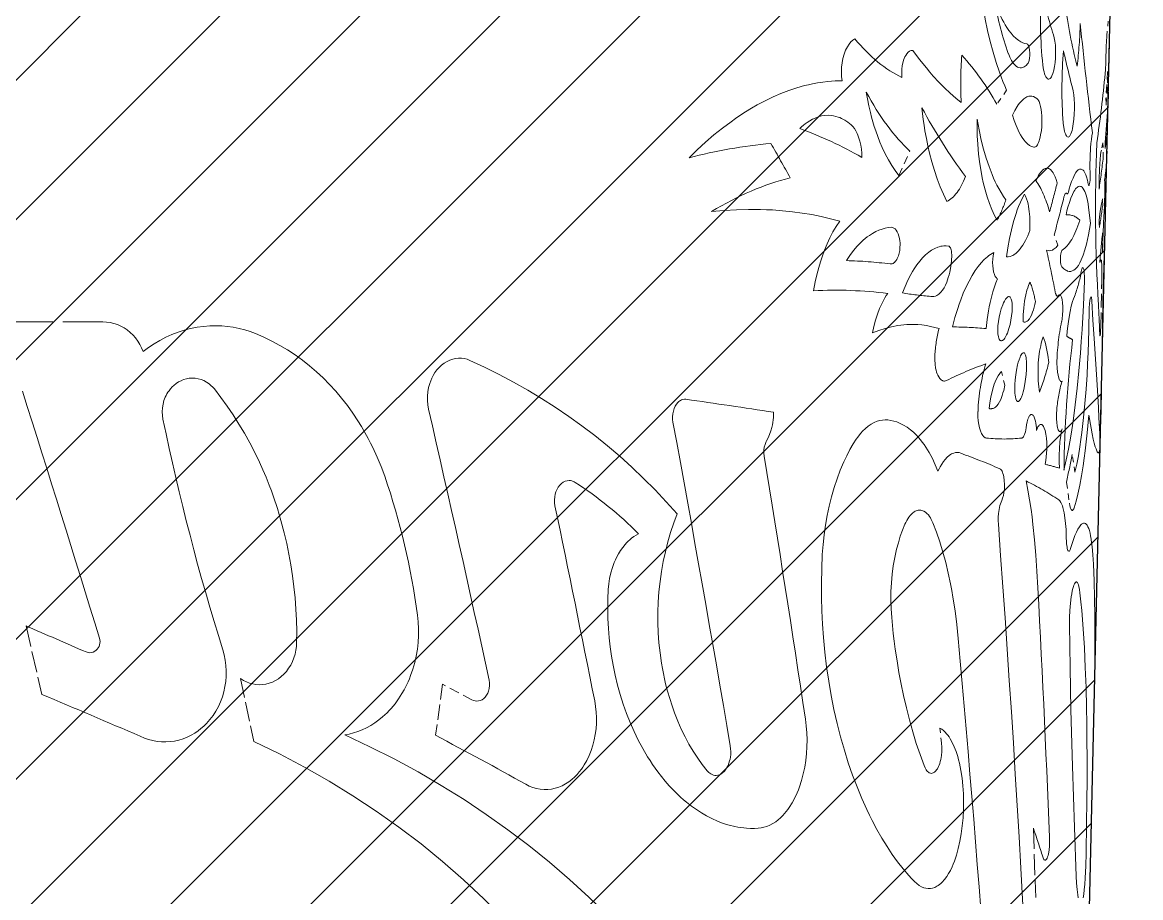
# Model space of a CAD drawing. Extents: x -99 to 297, y 0 to 529.
# Drawn here: x -52.44 to -29.84, y 210.53 to 228.22 of the extents above; entities that cross this region are included whole.
import ezdxf

# ---------------------------------------------------------------- set-up
doc = ezdxf.new("R2010")
doc.units = 0
doc.linetypes.add('DASHED', pattern=[15, 12, -3])

msp = doc.modelspace()

# ---------------------------------------------------------------- linework, layer by layer
at = {"color": 7, "lineweight": 30}
msp.add_line((-32.237, 151.402), (-29.838, 254.886), dxfattribs=at)
at = {"color": 7, "lineweight": 13}
for p, q in [((-97.157, 182.475), (-29.959, 249.673)), ((-97.093, 179.711), (-30.026, 246.778)), ((-97.029, 176.947), (-30.093, 243.882)), ((-96.965, 174.182), (-30.16, 240.987)), ((-96.901, 171.418), (-30.227, 238.091)), ((-96.837, 168.654), (-30.294, 235.196)), ((-96.773, 165.889), (-30.362, 232.3)), ((-96.708, 163.125), (-30.429, 229.405)), ((-96.644, 160.361), (-30.496, 226.509)), ((-96.58, 157.596), (-30.563, 223.614)), ((-96.516, 154.832), (-30.63, 220.718)), ((-96.452, 152.067), (-30.697, 217.822)), ((-96.668, 149.023), (-30.764, 214.927)), ((-97.784, 145.079), (-30.831, 212.031))]:
    msp.add_line(p, q, dxfattribs=at)
at = {"color": 7, "linetype": 'DASHED', "lineweight": 13, "ltscale": 0.007291}
msp.add_line((-30.496, 228.244), (-30.52, 227.953), dxfattribs=at)
at = {"color": 7, "linetype": 'DASHED', "lineweight": 13, "ltscale": 0.013618}
msp.add_line((-30.507, 227.229), (-30.539, 226.685), dxfattribs=at)
at = {"color": 7, "linetype": 'DASHED', "lineweight": 13, "ltscale": 0.005784}
msp.add_line((-30.505, 226.998), (-30.507, 227.229), dxfattribs=at)
at = {"color": 7, "linetype": 'DASHED', "lineweight": 13, "ltscale": 0.011227}
msp.add_line((-30.535, 226.55), (-30.505, 226.998), dxfattribs=at)
at = {"color": 7, "linetype": 'DASHED', "lineweight": 13, "ltscale": 0.008666}
msp.add_line((-32.546, 226.849), (-32.746, 226.566), dxfattribs=at)
at = {"color": 7, "linetype": 'DASHED', "lineweight": 13, "ltscale": 0.000414785}
msp.add_line((-30.489, 226.811), (-30.489, 226.794), dxfattribs=at)
at = {"color": 7, "linetype": 'DASHED', "lineweight": 13, "ltscale": 0.003392}
msp.add_line((-30.539, 226.685), (-30.535, 226.55), dxfattribs=at)
at = {"color": 7, "linetype": 'DASHED', "lineweight": 13, "ltscale": 0.013532}
msp.add_line((-34.723, 225.125), (-34.503, 225.619), dxfattribs=at)
at = {"color": 7, "linetype": 'DASHED', "lineweight": 13, "ltscale": 0.003773}
msp.add_line((-30.6, 225.784), (-30.632, 225.637), dxfattribs=at)
at = {"color": 7, "linetype": 'DASHED', "lineweight": 13, "ltscale": 0.007226}
msp.add_line((-30.594, 225.495), (-30.6, 225.784), dxfattribs=at)
at = {"color": 7, "linetype": 'DASHED', "lineweight": 13, "ltscale": 0.003262}
msp.add_line((-30.605, 224.521), (-30.607, 224.652), dxfattribs=at)
at = {"color": 7, "linetype": 'DASHED', "lineweight": 13, "ltscale": 0.003707}
msp.add_line((-30.677, 224.223), (-30.673, 224.075), dxfattribs=at)
at = {"color": 7, "linetype": 'DASHED', "lineweight": 13, "ltscale": 0.005359}
msp.add_line((-31.512, 223.717), (-31.586, 223.918), dxfattribs=at)
at = {"color": 7, "linetype": 'DASHED', "lineweight": 13, "ltscale": 0.009675}
msp.add_line((-30.607, 223.966), (-30.608, 223.579), dxfattribs=at)
at = {"color": 7, "linetype": 'DASHED', "lineweight": 13, "ltscale": 0.001182}
msp.add_line((-30.644, 223.407), (-30.664, 223.365), dxfattribs=at)
at = {"color": 7, "linetype": 'DASHED', "lineweight": 13, "ltscale": 0.023292}
msp.add_line((-30.643, 222.075), (-30.622, 223.006), dxfattribs=at)
at = {"color": 7, "linetype": 'DASHED', "lineweight": 13, "ltscale": 0.067611}
msp.add_line((-50.813, 222.167), (-53.517, 222.167), dxfattribs=at)
at = {"color": 7, "linetype": 'DASHED', "lineweight": 13, "ltscale": 0.007191}
msp.add_line((-32.585, 220.885), (-32.651, 221.165), dxfattribs=at)
at = {"color": 7, "linetype": 'DASHED', "lineweight": 13, "ltscale": 0.009065}
msp.add_line((-31.165, 219.125), (-31.222, 219.483), dxfattribs=at)
at = {"color": 7, "linetype": 'DASHED', "lineweight": 13, "ltscale": 0.010672}
msp.add_line((-31.337, 218.924), (-31.277, 218.501), dxfattribs=at)
at = {"color": 7, "linetype": 'DASHED', "lineweight": 13, "ltscale": 0.035493}
msp.add_line((-52.365, 216.018), (-52.048, 214.634), dxfattribs=at)
at = {"color": 7, "linetype": 'DASHED', "lineweight": 13, "ltscale": 0.032464}
msp.add_line((-48.03, 214.954), (-47.762, 213.683), dxfattribs=at)
at = {"color": 7, "linetype": 'DASHED', "lineweight": 13, "ltscale": 0.026095}
msp.add_line((-43.949, 214.842), (-44.088, 213.807), dxfattribs=at)
at = {"color": 7, "linetype": 'DASHED', "lineweight": 13, "ltscale": 0.016893}
msp.add_line((-43.353, 214.523), (-43.949, 214.842), dxfattribs=at)
at = {"color": 7, "linetype": 'DASHED', "lineweight": 13, "ltscale": 0.007658}
msp.add_line((-33.897, 213.955), (-33.863, 213.651), dxfattribs=at)
at = {"color": 7, "linetype": 'DASHED', "lineweight": 13, "ltscale": 0.035154}
msp.add_line((-32.006, 211.931), (-31.959, 210.525), dxfattribs=at)
at = {"color": 7, "linetype": 'DASHED', "lineweight": 13}
for points in [[(-33.134, 229.506), (-33.122, 229.342), (-33.107, 229.179), (-33.082, 228.951), (-33.052, 228.727), (-33.017, 228.506), (-32.978, 228.289), (-32.931, 228.059), (-32.878, 227.836), (-32.82, 227.62), (-32.758, 227.412), (-32.691, 227.213), (-32.621, 227.025), (-32.584, 226.936), (-32.546, 226.849)], [(-32.135, 227.787), (-32.177, 227.795), (-32.219, 227.81), (-32.261, 227.83), (-32.302, 227.855), (-32.33, 227.876), (-32.357, 227.898), (-32.412, 227.951), (-32.456, 228.001), (-32.5, 228.058), (-32.543, 228.12), (-32.575, 228.171), (-32.605, 228.224), (-32.637, 228.282), (-32.667, 228.343), (-32.698, 228.411), (-32.728, 228.481), (-32.784, 228.626)], [(-35.616, 227.892), (-35.637, 227.878), (-35.657, 227.863), (-35.696, 227.825), (-35.732, 227.781), (-35.764, 227.73), (-35.783, 227.695), (-35.8, 227.658), (-35.816, 227.619), (-35.831, 227.578), (-35.854, 227.493), (-35.872, 227.404), (-35.882, 227.313), (-35.886, 227.221), (-35.882, 227.129), (-35.872, 227.039)], [(-31.814, 227.359), (-31.807, 227.312), (-31.8, 227.265), (-31.79, 227.222), (-31.779, 227.184), (-31.766, 227.15), (-31.752, 227.121), (-31.737, 227.098), (-31.728, 227.089), (-31.718, 227.081), (-31.705, 227.076), (-31.692, 227.076), (-31.678, 227.08), (-31.666, 227.089), (-31.654, 227.101), (-31.643, 227.118), (-31.632, 227.138), (-31.612, 227.187), (-31.593, 227.254), (-31.578, 227.329), (-31.567, 227.413), (-31.56, 227.501), (-31.557, 227.59), (-31.558, 227.678), (-31.562, 227.762), (-31.571, 227.84), (-31.583, 227.908), (-31.599, 227.967)], [(-34.443, 227.656), (-34.46, 227.656), (-34.478, 227.652), (-34.493, 227.647), (-34.507, 227.639), (-34.536, 227.617), (-34.562, 227.588), (-34.586, 227.552), (-34.601, 227.523), (-34.615, 227.492), (-34.628, 227.458), (-34.638, 227.423), (-34.655, 227.349), (-34.665, 227.27), (-34.667, 227.189), (-34.662, 227.11)], [(-33.463, 226.6), (-33.576, 226.692), (-33.689, 226.791), (-33.803, 226.899), (-33.916, 227.014), (-34.028, 227.137), (-34.098, 227.217), (-34.168, 227.3), (-34.306, 227.473), (-34.443, 227.656)], [(-32.123, 227.383), (-32.114, 227.396), (-32.107, 227.412), (-32.094, 227.451), (-32.084, 227.497), (-32.079, 227.553), (-32.078, 227.609), (-32.081, 227.661), (-32.089, 227.709), (-32.095, 227.73), (-32.101, 227.749), (-32.109, 227.764), (-32.117, 227.776), (-32.126, 227.783), (-32.135, 227.787)], [(-30.467, 227.732), (-30.472, 227.63), (-30.479, 227.487), (-30.481, 227.404), (-30.48, 227.382), (-30.48, 227.376), (-30.479, 227.376), (-30.479, 227.375), (-30.479, 227.375), (-30.479, 227.376), (-30.479, 227.376), (-30.478, 227.377), (-30.476, 227.401), (-30.473, 227.477)], [(-32.512, 227.593), (-32.48, 227.516), (-32.446, 227.449), (-32.427, 227.42), (-32.408, 227.393), (-32.382, 227.362), (-32.354, 227.338), (-32.327, 227.319), (-32.301, 227.308), (-32.274, 227.302), (-32.248, 227.302), (-32.222, 227.307), (-32.206, 227.314), (-32.189, 227.322), (-32.172, 227.334), (-32.155, 227.348), (-32.123, 227.383)], [(-35.872, 227.039), (-36.015, 227.037), (-36.158, 227.026), (-36.262, 227.014), (-36.366, 226.999), (-36.471, 226.979), (-36.55, 226.962), (-36.629, 226.943), (-36.788, 226.898), (-36.947, 226.845), (-37.107, 226.783), (-37.267, 226.714), (-37.426, 226.638), (-37.586, 226.553), (-37.705, 226.485), (-37.823, 226.412), (-37.941, 226.336), (-38.029, 226.276), (-38.117, 226.214), (-38.291, 226.084), (-38.463, 225.945), (-38.633, 225.798), (-38.801, 225.643), (-38.966, 225.481)], [(-35.385, 226.813), (-35.36, 226.673), (-35.332, 226.534), (-35.3, 226.398), (-35.275, 226.303), (-35.249, 226.209), (-35.222, 226.119), (-35.193, 226.03), (-35.151, 225.914), (-35.106, 225.8), (-35.059, 225.691), (-34.999, 225.564), (-34.935, 225.444), (-34.868, 225.33), (-34.797, 225.224), (-34.723, 225.125)], [(-31.934, 226.683), (-31.968, 226.706), (-32.003, 226.722), (-32.04, 226.73), (-32.077, 226.73), (-32.096, 226.727), (-32.115, 226.722), (-32.136, 226.714), (-32.156, 226.704), (-32.196, 226.678), (-32.235, 226.644), (-32.261, 226.618), (-32.286, 226.588), (-32.311, 226.554), (-32.336, 226.518), (-32.384, 226.437), (-32.43, 226.346)], [(-31.412, 226.282), (-31.405, 226.185), (-31.392, 226.095), (-31.378, 226.025), (-31.369, 225.995), (-31.36, 225.968), (-31.35, 225.946), (-31.339, 225.928), (-31.33, 225.916), (-31.319, 225.907), (-31.306, 225.903), (-31.292, 225.905), (-31.279, 225.915), (-31.269, 225.926), (-31.26, 225.942), (-31.247, 225.968), (-31.235, 226.001), (-31.225, 226.038), (-31.215, 226.079), (-31.199, 226.171), (-31.188, 226.268), (-31.18, 226.369), (-31.177, 226.472), (-31.177, 226.574), (-31.182, 226.67), (-31.19, 226.759), (-31.201, 226.835), (-31.216, 226.901)], [(-30.489, 226.794), (-30.495, 226.543), (-30.498, 226.431), (-30.5, 226.404), (-30.5, 226.401), (-30.5, 226.401), (-30.5, 226.401), (-30.5, 226.401), (-30.501, 226.401), (-30.501, 226.401), (-30.502, 226.424), (-30.502, 226.518)], [(-34.259, 226.496), (-34.231, 226.26), (-34.215, 226.143), (-34.197, 226.028), (-34.169, 225.876), (-34.139, 225.726), (-34.105, 225.58), (-34.058, 225.401), (-34.007, 225.227), (-33.951, 225.06), (-33.89, 224.899), (-33.825, 224.746), (-33.756, 224.601)], [(-31.998, 225.698), (-31.98, 225.698), (-31.966, 225.703), (-31.952, 225.713), (-31.938, 225.727), (-31.925, 225.745), (-31.913, 225.768), (-31.901, 225.794), (-31.89, 225.824), (-31.88, 225.856), (-31.868, 225.9), (-31.859, 225.947), (-31.845, 226.037), (-31.838, 226.109), (-31.835, 226.183), (-31.834, 226.256), (-31.836, 226.329), (-31.842, 226.397), (-31.85, 226.462), (-31.861, 226.52), (-31.874, 226.573), (-31.891, 226.62), (-31.901, 226.64), (-31.911, 226.657), (-31.922, 226.672), (-31.934, 226.683)], [(-35.692, 226.153), (-35.753, 226.203), (-35.817, 226.246), (-35.882, 226.281), (-35.916, 226.296), (-35.95, 226.308), (-35.996, 226.322), (-36.043, 226.333), (-36.09, 226.339), (-36.155, 226.343), (-36.221, 226.339), (-36.287, 226.329), (-36.353, 226.311), (-36.418, 226.287), (-36.472, 226.262), (-36.525, 226.233), (-36.578, 226.2), (-36.616, 226.172), (-36.654, 226.143), (-36.691, 226.11), (-36.728, 226.076)], [(-32.56, 224.632), (-32.61, 224.703), (-32.659, 224.78), (-32.707, 224.864), (-32.742, 224.93), (-32.776, 225), (-32.809, 225.073), (-32.841, 225.149), (-32.902, 225.309), (-32.959, 225.477), (-33.011, 225.655), (-33.058, 225.84), (-33.103, 226.049), (-33.143, 226.265)], [(-33.143, 226.265), (-33.143, 226.096), (-33.139, 225.927), (-33.13, 225.76), (-33.112, 225.558), (-33.088, 225.361), (-33.056, 225.169), (-33.038, 225.076), (-33.018, 224.984), (-32.982, 224.836), (-32.94, 224.695), (-32.895, 224.562), (-32.845, 224.437), (-32.818, 224.377), (-32.79, 224.32), (-32.763, 224.269), (-32.735, 224.221)], [(-32.43, 226.346), (-32.394, 226.237), (-32.355, 226.136), (-32.313, 226.043), (-32.29, 225.996), (-32.266, 225.951), (-32.232, 225.897), (-32.198, 225.849), (-32.163, 225.806), (-32.122, 225.766), (-32.081, 225.735), (-32.06, 225.722), (-32.039, 225.712), (-32.018, 225.704), (-31.998, 225.698)], [(-35.473, 225.492), (-35.476, 225.576), (-35.483, 225.659), (-35.495, 225.739), (-35.514, 225.823), (-35.538, 225.904), (-35.553, 225.942), (-35.568, 225.978), (-35.595, 226.029), (-35.624, 226.076), (-35.657, 226.118), (-35.692, 226.153)], [(-30.859, 225.148), (-30.863, 225.323), (-30.86, 225.504), (-30.85, 225.684), (-30.843, 225.772), (-30.833, 225.856), (-30.823, 225.927), (-30.812, 225.991)], [(-30.552, 225.819), (-30.555, 225.758), (-30.555, 225.697), (-30.554, 225.677), (-30.554, 225.676), (-30.553, 225.675), (-30.553, 225.675), (-30.553, 225.675), (-30.553, 225.675), (-30.553, 225.675), (-30.552, 225.676), (-30.552, 225.681)], [(-30.632, 225.637), (-30.64, 225.597), (-30.649, 225.534), (-30.657, 225.459), (-30.665, 225.362), (-30.671, 225.257), (-30.679, 225.052), (-30.679, 224.852)], [(-31.524, 224.977), (-31.545, 225.043), (-31.567, 225.102), (-31.592, 225.154), (-31.607, 225.18), (-31.623, 225.204), (-31.64, 225.223), (-31.656, 225.24), (-31.683, 225.258), (-31.696, 225.264), (-31.71, 225.269), (-31.724, 225.271), (-31.738, 225.271), (-31.752, 225.269), (-31.766, 225.265), (-31.792, 225.252), (-31.819, 225.233), (-31.845, 225.207), (-31.862, 225.186), (-31.88, 225.162), (-31.9, 225.13), (-31.919, 225.095), (-31.954, 225.022)], [(-31.299, 224.789), (-31.28, 224.858), (-31.26, 224.924), (-31.233, 225.004), (-31.205, 225.075), (-31.176, 225.136), (-31.147, 225.185), (-31.131, 225.207), (-31.115, 225.225), (-31.102, 225.237), (-31.088, 225.246), (-31.071, 225.254), (-31.054, 225.257), (-31.037, 225.255), (-31.025, 225.25), (-31.013, 225.242), (-31.001, 225.231), (-30.989, 225.217), (-30.974, 225.195), (-30.961, 225.169), (-30.947, 225.137), (-30.934, 225.1), (-30.914, 225.03), (-30.897, 224.951)], [(-30.897, 224.951), (-30.892, 224.934), (-30.89, 224.928), (-30.887, 224.925), (-30.886, 224.924), (-30.884, 224.924), (-30.882, 224.925), (-30.879, 224.928), (-30.875, 224.938), (-30.869, 224.962), (-30.864, 224.994), (-30.861, 225.029), (-30.858, 225.089), (-30.859, 225.148)], [(-30.854, 224.155), (-30.869, 224.325), (-30.889, 224.479), (-30.901, 224.553), (-30.914, 224.622), (-30.927, 224.679), (-30.942, 224.731), (-30.954, 224.767), (-30.966, 224.8), (-30.984, 224.837), (-31.003, 224.867), (-31.023, 224.889), (-31.039, 224.9), (-31.055, 224.906), (-31.071, 224.907), (-31.084, 224.906), (-31.096, 224.901), (-31.109, 224.894), (-31.123, 224.884), (-31.138, 224.87), (-31.152, 224.853), (-31.169, 224.829), (-31.187, 224.801), (-31.218, 224.739), (-31.249, 224.665), (-31.279, 224.581), (-31.307, 224.487), (-31.327, 224.411), (-31.346, 224.33)], [(-30.571, 224.481), (-30.566, 224.609), (-30.563, 224.743), (-30.562, 224.871), (-30.563, 224.958), (-30.564, 224.993), (-30.567, 225.029)], [(-32.186, 224.749), (-32.228, 224.672), (-32.267, 224.589), (-32.305, 224.498), (-32.332, 224.429), (-32.357, 224.356), (-32.383, 224.276), (-32.407, 224.193), (-32.45, 224.025), (-32.488, 223.849), (-32.521, 223.666), (-32.547, 223.479)], [(-32.078, 224.016), (-32.075, 224.152), (-32.076, 224.22), (-32.079, 224.287), (-32.089, 224.398), (-32.104, 224.502), (-32.114, 224.551), (-32.125, 224.598), (-32.143, 224.655), (-32.163, 224.706), (-32.186, 224.749)], [(-31.388, 224.692), (-31.38, 224.72), (-31.371, 224.743), (-31.362, 224.759), (-31.352, 224.769), (-31.346, 224.771), (-31.34, 224.77), (-31.333, 224.766), (-31.327, 224.759)], [(-31.327, 224.759), (-31.322, 224.754), (-31.32, 224.753), (-31.316, 224.754), (-31.314, 224.756), (-31.31, 224.761), (-31.304, 224.773), (-31.299, 224.789)], [(-38.509, 224.397), (-38.258, 224.419), (-38.009, 224.434), (-37.762, 224.44), (-37.64, 224.44), (-37.518, 224.438), (-37.398, 224.434), (-37.279, 224.429), (-37.076, 224.414), (-36.876, 224.393), (-36.679, 224.367), (-36.484, 224.334), (-36.293, 224.296), (-36.105, 224.252), (-35.92, 224.201)], [(-30.607, 224.652), (-30.618, 224.609), (-30.63, 224.554), (-30.653, 224.407), (-30.677, 224.223)], [(-30.539, 224.645), (-30.541, 224.578), (-30.554, 224.228), (-30.57, 223.772), (-30.584, 223.277)], [(-35.92, 224.201), (-35.99, 224.096), (-36.056, 223.984), (-36.118, 223.866), (-36.176, 223.742), (-36.229, 223.613), (-36.278, 223.481), (-36.305, 223.399), (-36.331, 223.316), (-36.377, 223.147), (-36.415, 222.974), (-36.447, 222.797)], [(-34.877, 224.078), (-34.939, 224.072), (-35, 224.061), (-35.062, 224.044), (-35.128, 224.021), (-35.193, 223.991), (-35.258, 223.955), (-35.321, 223.914), (-35.363, 223.883), (-35.405, 223.85), (-35.446, 223.815), (-35.487, 223.777), (-35.566, 223.696), (-35.642, 223.606), (-35.716, 223.509), (-35.786, 223.405)], [(-34.9, 223.337), (-34.88, 223.337), (-34.86, 223.341), (-34.841, 223.349), (-34.827, 223.358), (-34.813, 223.369), (-34.798, 223.385), (-34.783, 223.403), (-34.769, 223.425), (-34.756, 223.449), (-34.735, 223.5), (-34.719, 223.553), (-34.708, 223.611), (-34.702, 223.67), (-34.7, 223.729), (-34.701, 223.767), (-34.704, 223.805), (-34.712, 223.855), (-34.723, 223.902), (-34.737, 223.946), (-34.756, 223.987), (-34.779, 224.022), (-34.801, 224.046), (-34.825, 224.064), (-34.851, 224.075), (-34.877, 224.078)], [(-32.547, 223.479), (-32.513, 223.481), (-32.478, 223.488), (-32.444, 223.5), (-32.422, 223.511), (-32.399, 223.524), (-32.354, 223.556), (-32.311, 223.596), (-32.27, 223.645), (-32.243, 223.681), (-32.217, 223.72), (-32.192, 223.763), (-32.167, 223.809), (-32.121, 223.907), (-32.078, 224.016)], [(-31.433, 223.282), (-31.393, 223.242), (-31.373, 223.226), (-31.353, 223.213), (-31.333, 223.202), (-31.313, 223.194), (-31.282, 223.187), (-31.251, 223.188), (-31.221, 223.195), (-31.191, 223.209), (-31.162, 223.231), (-31.129, 223.265), (-31.097, 223.308), (-31.067, 223.36), (-31.038, 223.42), (-31.019, 223.465), (-31.001, 223.513), (-30.967, 223.62), (-30.935, 223.738), (-30.914, 223.83), (-30.894, 223.928), (-30.873, 224.039), (-30.854, 224.155)], [(-33.724, 223.7), (-33.77, 223.704), (-33.816, 223.703), (-33.847, 223.699), (-33.877, 223.694), (-33.908, 223.686), (-33.939, 223.676), (-34.001, 223.65), (-34.062, 223.616), (-34.122, 223.574), (-34.184, 223.522), (-34.245, 223.461), (-34.304, 223.393), (-34.362, 223.318), (-34.417, 223.237), (-34.45, 223.183), (-34.482, 223.127), (-34.543, 223.009), (-34.6, 222.883), (-34.652, 222.751)], [(-33.656, 223.514), (-33.658, 223.571), (-33.662, 223.598), (-33.667, 223.623), (-33.674, 223.643), (-33.681, 223.661), (-33.694, 223.68), (-33.708, 223.694), (-33.724, 223.7)], [(-32.807, 223.566), (-32.839, 223.549), (-32.871, 223.53), (-32.903, 223.508), (-32.934, 223.483), (-32.966, 223.456), (-32.998, 223.427), (-33.06, 223.361), (-33.121, 223.286), (-33.18, 223.204), (-33.244, 223.102), (-33.307, 222.991), (-33.366, 222.872), (-33.422, 222.745), (-33.475, 222.612), (-33.506, 222.525), (-33.536, 222.437), (-33.592, 222.254), (-33.642, 222.064)], [(-32.732, 223.036), (-32.743, 223.043), (-32.754, 223.054), (-32.765, 223.068), (-32.776, 223.086), (-32.794, 223.126), (-32.81, 223.179), (-32.82, 223.236), (-32.827, 223.299), (-32.829, 223.367), (-32.827, 223.435), (-32.819, 223.502), (-32.807, 223.566)], [(-31.74, 223.617), (-31.71, 223.608), (-31.681, 223.605), (-31.651, 223.608), (-31.622, 223.618), (-31.603, 223.628), (-31.584, 223.64), (-31.566, 223.656), (-31.548, 223.673), (-31.512, 223.717)], [(-31.421, 223.617), (-31.424, 223.614), (-31.43, 223.607), (-31.436, 223.595), (-31.443, 223.572), (-31.45, 223.545), (-31.456, 223.501), (-31.459, 223.455), (-31.459, 223.409), (-31.456, 223.365), (-31.452, 223.335), (-31.446, 223.309), (-31.44, 223.293), (-31.433, 223.282)], [(-34.078, 222.68), (-34.047, 222.677), (-34.016, 222.68), (-33.985, 222.688), (-33.955, 222.702), (-33.935, 222.714), (-33.916, 222.728), (-33.897, 222.745), (-33.879, 222.764), (-33.844, 222.807), (-33.812, 222.856), (-33.784, 222.911), (-33.758, 222.971), (-33.74, 223.017), (-33.725, 223.066), (-33.71, 223.119), (-33.697, 223.174), (-33.677, 223.285), (-33.663, 223.399), (-33.656, 223.514)], [(-30.622, 223.006), (-30.62, 223.128), (-30.621, 223.243), (-30.624, 223.333), (-30.626, 223.369), (-30.631, 223.407), (-30.633, 223.415), (-30.635, 223.417), (-30.636, 223.419), (-30.638, 223.419), (-30.639, 223.418), (-30.641, 223.416), (-30.644, 223.407)], [(-30.974, 222.995), (-30.974, 223.08), (-30.978, 223.16), (-30.982, 223.199), (-30.988, 223.23), (-30.993, 223.246), (-30.999, 223.257), (-31.003, 223.262), (-31.005, 223.263), (-31.009, 223.263), (-31.012, 223.261), (-31.019, 223.252), (-31.026, 223.236), (-31.033, 223.214), (-31.038, 223.187)], [(-30.584, 223.277), (-30.599, 222.579), (-30.624, 221.193), (-30.639, 220.385), (-30.647, 219.995)], [(-32.962, 222.032), (-32.942, 222.211), (-32.915, 222.387), (-32.899, 222.473), (-32.881, 222.557), (-32.855, 222.667), (-32.826, 222.772), (-32.794, 222.872), (-32.764, 222.956), (-32.732, 223.036)], [(-32.072, 222.97), (-32.088, 222.938), (-32.103, 222.901), (-32.119, 222.857), (-32.135, 222.809), (-32.16, 222.712), (-32.173, 222.65), (-32.184, 222.587), (-32.193, 222.518), (-32.201, 222.448), (-32.211, 222.307), (-32.214, 222.166)], [(-31.387, 219.17), (-31.341, 219.376), (-31.298, 219.591), (-31.258, 219.814), (-31.23, 219.984), (-31.204, 220.158), (-31.16, 220.489), (-31.121, 220.829), (-31.086, 221.177), (-31.056, 221.532), (-31.038, 221.772), (-31.022, 222.014), (-30.995, 222.502), (-30.974, 222.995)], [(-34.949, 222.741), (-34.979, 222.697), (-35.007, 222.65), (-35.036, 222.599), (-35.063, 222.547), (-35.113, 222.438), (-35.158, 222.322), (-35.197, 222.202), (-35.231, 222.076), (-35.26, 221.947)], [(-32.454, 222.628), (-32.467, 222.655), (-32.474, 222.664), (-32.482, 222.671), (-32.494, 222.676), (-32.507, 222.677), (-32.52, 222.672), (-32.532, 222.665), (-32.544, 222.654), (-32.556, 222.641), (-32.568, 222.625), (-32.591, 222.586), (-32.608, 222.552), (-32.625, 222.514), (-32.654, 222.431), (-32.678, 222.348), (-32.697, 222.261), (-32.712, 222.172), (-32.721, 222.084), (-32.724, 222), (-32.724, 221.959), (-32.721, 221.921), (-32.713, 221.872), (-32.702, 221.833)], [(-31.5, 222.7), (-31.506, 222.693), (-31.512, 222.688), (-31.518, 222.686), (-31.523, 222.687), (-31.529, 222.689), (-31.535, 222.694), (-31.542, 222.704), (-31.548, 222.718), (-31.556, 222.742), (-31.563, 222.769)], [(-31.434, 222.173), (-31.424, 222.228), (-31.414, 222.308), (-31.41, 222.393), (-31.411, 222.477), (-31.416, 222.553), (-31.426, 222.622), (-31.437, 222.664), (-31.443, 222.681), (-31.45, 222.695), (-31.457, 222.706), (-31.465, 222.713), (-31.471, 222.716), (-31.483, 222.715), (-31.489, 222.712), (-31.5, 222.7)], [(-31.177, 222.681), (-31.196, 222.632), (-31.214, 222.577), (-31.24, 222.482), (-31.264, 222.376), (-31.285, 222.261), (-31.298, 222.173), (-31.31, 222.081), (-31.322, 221.98), (-31.331, 221.877)], [(-30.823, 222.592), (-30.826, 222.62), (-30.83, 222.644), (-30.834, 222.66), (-30.838, 222.667), (-30.84, 222.669), (-30.842, 222.67), (-30.844, 222.669), (-30.847, 222.667), (-30.853, 222.653), (-30.859, 222.63), (-30.865, 222.599), (-30.873, 222.529), (-30.877, 222.45)], [(-32.702, 221.833), (-32.695, 221.818), (-32.682, 221.798), (-32.675, 221.791), (-32.667, 221.787), (-32.659, 221.784), (-32.651, 221.783), (-32.633, 221.788), (-32.621, 221.795), (-32.609, 221.806), (-32.597, 221.819), (-32.585, 221.835), (-32.561, 221.874), (-32.546, 221.905), (-32.532, 221.937), (-32.515, 221.982), (-32.5, 222.03), (-32.477, 222.112), (-32.459, 222.199), (-32.445, 222.288), (-32.436, 222.376), (-32.433, 222.461), (-32.434, 222.501), (-32.436, 222.539), (-32.443, 222.588), (-32.454, 222.628)], [(-32.214, 222.166), (-32.195, 222.162), (-32.175, 222.162), (-32.156, 222.167), (-32.142, 222.174), (-32.129, 222.183), (-32.114, 222.196), (-32.1, 222.211), (-32.086, 222.23), (-32.072, 222.252), (-32.045, 222.303), (-32.021, 222.363), (-32.006, 222.41), (-31.992, 222.461), (-31.978, 222.519), (-31.966, 222.58)], [(-30.877, 222.45), (-30.885, 221.998), (-30.9, 221.546), (-30.91, 221.321), (-30.922, 221.098), (-30.941, 220.804), (-30.964, 220.516), (-30.991, 220.236), (-31.025, 219.932), (-31.045, 219.785), (-31.066, 219.643), (-31.096, 219.461), (-31.129, 219.288), (-31.165, 219.125)], [(-30.659, 219.634), (-30.661, 219.767), (-30.666, 219.911), (-30.68, 220.229), (-30.692, 220.438), (-30.719, 220.891), (-30.779, 221.827), (-30.801, 222.203), (-30.823, 222.592)], [(-49.998, 221.568), (-50.029, 221.642), (-50.064, 221.712), (-50.106, 221.779), (-50.152, 221.842), (-50.203, 221.9), (-50.259, 221.954), (-50.319, 222.003), (-50.382, 222.045), (-50.449, 222.082), (-50.518, 222.112), (-50.59, 222.136), (-50.663, 222.153), (-50.738, 222.163), (-50.813, 222.167)], [(-47.728, 221.929), (-47.836, 221.97), (-47.946, 222.004), (-48.061, 222.034), (-48.177, 222.057), (-48.294, 222.074), (-48.412, 222.084), (-48.531, 222.088), (-48.649, 222.085), (-48.78, 222.075), (-48.91, 222.057), (-49.039, 222.031), (-49.167, 221.998), (-49.294, 221.957), (-49.418, 221.909), (-49.54, 221.854), (-49.66, 221.793), (-49.776, 221.724), (-49.889, 221.649), (-49.998, 221.568)], [(-35.26, 221.947), (-35.13, 221.994), (-35.002, 222.034), (-34.875, 222.066), (-34.748, 222.09), (-34.623, 222.105), (-34.561, 222.11), (-34.5, 222.113), (-34.418, 222.114), (-34.338, 222.111), (-34.258, 222.104), (-34.169, 222.093), (-34.082, 222.076), (-33.996, 222.055), (-33.911, 222.03)], [(-30.664, 221.943), (-30.661, 221.898), (-30.66, 221.889), (-30.659, 221.887), (-30.658, 221.886), (-30.658, 221.886), (-30.658, 221.886), (-30.657, 221.886), (-30.657, 221.886), (-30.657, 221.886), (-30.656, 221.888), (-30.653, 221.898), (-30.651, 221.921), (-30.646, 221.988), (-30.643, 222.075)], [(-45.117, 219.044), (-45.19, 219.241), (-45.27, 219.434), (-45.357, 219.624), (-45.403, 219.717), (-45.451, 219.809), (-45.517, 219.93), (-45.586, 220.049), (-45.658, 220.166), (-45.762, 220.323), (-45.872, 220.475), (-45.987, 220.622), (-46.107, 220.765), (-46.232, 220.901), (-46.362, 221.033), (-46.496, 221.158), (-46.636, 221.278), (-46.78, 221.391), (-46.928, 221.498), (-47.081, 221.598), (-47.237, 221.691), (-47.397, 221.778), (-47.561, 221.857), (-47.728, 221.929)], [(-31.805, 221.862), (-31.819, 221.824), (-31.833, 221.783), (-31.846, 221.735), (-31.858, 221.685), (-31.879, 221.576), (-31.895, 221.46), (-31.906, 221.339), (-31.911, 221.216), (-31.911, 221.093), (-31.906, 220.972), (-31.895, 220.856), (-31.879, 220.747)], [(-31.694, 221.345), (-31.714, 221.49), (-31.739, 221.627), (-31.753, 221.692), (-31.77, 221.753), (-31.787, 221.81), (-31.805, 221.862)], [(-32.177, 221.522), (-32.188, 221.537), (-32.194, 221.541), (-32.207, 221.543), (-32.214, 221.542), (-32.228, 221.532), (-32.24, 221.519), (-32.251, 221.502), (-32.263, 221.48), (-32.274, 221.456), (-32.295, 221.399), (-32.31, 221.35), (-32.324, 221.298), (-32.347, 221.188), (-32.362, 221.093), (-32.373, 220.996), (-32.38, 220.9), (-32.382, 220.809), (-32.379, 220.725), (-32.376, 220.686), (-32.37, 220.65), (-32.36, 220.608), (-32.354, 220.591), (-32.347, 220.577)], [(-32.347, 220.577), (-32.335, 220.562), (-32.329, 220.558), (-32.315, 220.556), (-32.308, 220.558), (-32.294, 220.567), (-32.282, 220.58), (-32.271, 220.598), (-32.259, 220.619), (-32.248, 220.643), (-32.227, 220.7), (-32.213, 220.749), (-32.2, 220.801), (-32.177, 220.912), (-32.163, 221.006), (-32.152, 221.103), (-32.145, 221.2), (-32.143, 221.29), (-32.146, 221.374), (-32.149, 221.413), (-32.154, 221.449), (-32.164, 221.491), (-32.17, 221.508), (-32.177, 221.522)], [(-43.395, 221.388), (-43.451, 221.41), (-43.508, 221.424), (-43.566, 221.432), (-43.625, 221.433), (-43.684, 221.427), (-43.742, 221.415), (-43.799, 221.395), (-43.857, 221.368), (-43.913, 221.334), (-43.966, 221.293), (-44.015, 221.247), (-44.061, 221.196), (-44.102, 221.14), (-44.139, 221.079), (-44.165, 221.029), (-44.187, 220.976), (-44.207, 220.922), (-44.219, 220.88), (-44.23, 220.838), (-44.245, 220.752), (-44.253, 220.664), (-44.253, 220.577), (-44.245, 220.489), (-44.23, 220.404)], [(-33.997, 221.486), (-33.999, 221.396), (-33.993, 221.308), (-33.981, 221.228), (-33.972, 221.189), (-33.962, 221.152), (-33.95, 221.119), (-33.937, 221.088), (-33.918, 221.053), (-33.897, 221.022), (-33.874, 220.998), (-33.86, 220.987), (-33.846, 220.979), (-33.833, 220.973), (-33.819, 220.97), (-33.8, 220.969), (-33.781, 220.972), (-33.762, 220.979)], [(-31.427, 220.969), (-31.438, 220.964), (-31.449, 220.964), (-31.459, 220.97), (-31.467, 220.978), (-31.475, 220.989), (-31.484, 221.007), (-31.493, 221.03), (-31.508, 221.086), (-31.52, 221.151), (-31.528, 221.237), (-31.533, 221.329)], [(-32.651, 221.165), (-32.668, 221.146), (-32.685, 221.125), (-32.719, 221.076), (-32.75, 221.018), (-32.779, 220.954), (-32.797, 220.908), (-32.813, 220.859), (-32.842, 220.756), (-32.867, 220.646), (-32.886, 220.531), (-32.9, 220.413)], [(-49.598, 220.198), (-49.609, 220.273), (-49.613, 220.349), (-49.609, 220.426), (-49.597, 220.501), (-49.578, 220.575), (-49.551, 220.645), (-49.535, 220.68), (-49.517, 220.713), (-49.497, 220.744), (-49.476, 220.775), (-49.446, 220.814), (-49.413, 220.85), (-49.378, 220.883), (-49.332, 220.919), (-49.284, 220.951), (-49.233, 220.977), (-49.181, 220.998), (-49.126, 221.014), (-49.067, 221.025), (-49.006, 221.029), (-48.946, 221.026), (-48.887, 221.017), (-48.828, 221.001), (-48.772, 220.978), (-48.718, 220.949), (-48.667, 220.915), (-48.629, 220.883), (-48.593, 220.848), (-48.56, 220.81)], [(-32.834, 220.414), (-32.819, 220.417), (-32.805, 220.423), (-32.789, 220.431), (-32.773, 220.441), (-32.745, 220.468), (-32.716, 220.505), (-32.69, 220.548), (-32.665, 220.599), (-32.65, 220.638), (-32.635, 220.679), (-32.62, 220.729), (-32.606, 220.781), (-32.585, 220.885)], [(-48.56, 220.81), (-48.428, 220.639), (-48.3, 220.463), (-48.178, 220.284), (-48.062, 220.101), (-47.95, 219.913), (-47.844, 219.722), (-47.744, 219.528), (-47.649, 219.331), (-47.58, 219.178), (-47.515, 219.024), (-47.452, 218.868), (-47.408, 218.75), (-47.365, 218.631), (-47.285, 218.392), (-47.213, 218.149), (-47.148, 217.904), (-47.097, 217.688), (-47.052, 217.47), (-47.013, 217.251), (-46.979, 217.03), (-46.951, 216.808), (-46.929, 216.584), (-46.912, 216.36), (-46.901, 216.135), (-46.896, 215.91), (-46.897, 215.685)], [(-39.03, 220.601), (-39.06, 220.603), (-39.09, 220.598), (-39.119, 220.588), (-39.138, 220.579), (-39.155, 220.568), (-39.173, 220.554), (-39.19, 220.538), (-39.22, 220.501), (-39.246, 220.459), (-39.267, 220.412), (-39.283, 220.361), (-39.294, 220.306), (-39.298, 220.249), (-39.297, 220.193), (-39.29, 220.138)], [(-31.427, 220.002), (-31.44, 219.973), (-31.447, 219.963), (-31.454, 219.955), (-31.461, 219.95), (-31.469, 219.948), (-31.476, 219.949), (-31.484, 219.954), (-31.493, 219.966), (-31.502, 219.983), (-31.51, 220.005), (-31.518, 220.032), (-31.524, 220.062), (-31.533, 220.129), (-31.538, 220.203), (-31.539, 220.301), (-31.533, 220.398)], [(-37.398, 219.762), (-37.365, 219.824), (-37.337, 219.89), (-37.313, 219.96), (-37.293, 220.033), (-37.282, 220.082), (-37.273, 220.132), (-37.266, 220.183), (-37.26, 220.235), (-37.256, 220.339)], [(-34.947, 220.183), (-35.001, 220.186), (-35.055, 220.182), (-35.11, 220.172), (-35.164, 220.156), (-35.225, 220.13), (-35.285, 220.096), (-35.344, 220.056), (-35.401, 220.008), (-35.457, 219.954), (-35.49, 219.918), (-35.522, 219.88), (-35.555, 219.838), (-35.587, 219.793), (-35.646, 219.701)], [(-33.934, 219.145), (-33.988, 219.278), (-34.048, 219.404), (-34.112, 219.523), (-34.145, 219.58), (-34.179, 219.634), (-34.215, 219.686), (-34.251, 219.735), (-34.288, 219.783), (-34.326, 219.828), (-34.378, 219.884), (-34.432, 219.936), (-34.488, 219.983), (-34.559, 220.036), (-34.633, 220.081), (-34.671, 220.101), (-34.709, 220.119), (-34.767, 220.142), (-34.826, 220.16), (-34.886, 220.174), (-34.947, 220.183)], [(-33.126, 220.357), (-33.127, 220.301), (-33.126, 220.245), (-33.121, 220.167), (-33.11, 220.093), (-33.095, 220.023), (-33.077, 219.964), (-33.056, 219.912), (-33.043, 219.889), (-33.03, 219.869), (-33.006, 219.842), (-32.994, 219.832), (-32.981, 219.824), (-32.968, 219.819), (-32.954, 219.817)], [(-32.155, 220.021), (-32.147, 220.084), (-32.134, 220.144), (-32.119, 220.197), (-32.101, 220.239), (-32.091, 220.257), (-32.081, 220.272), (-32.07, 220.283), (-32.059, 220.291), (-32.046, 220.295), (-32.034, 220.294), (-32.022, 220.288), (-32.014, 220.281), (-32.005, 220.272), (-31.997, 220.258), (-31.988, 220.242), (-31.974, 220.202), (-31.962, 220.156), (-31.955, 220.115), (-31.949, 220.073), (-31.945, 220.024), (-31.943, 219.972)], [(-31.183, 218.407), (-31.144, 218.54), (-31.107, 218.683), (-31.067, 218.863), (-31.031, 219.056), (-30.999, 219.259), (-30.978, 219.408), (-30.958, 219.561), (-30.937, 219.741), (-30.918, 219.926), (-30.887, 220.281)], [(-30.887, 220.281), (-30.841, 220.015), (-30.818, 219.9), (-30.795, 219.798), (-30.774, 219.712), (-30.754, 219.641), (-30.74, 219.596), (-30.726, 219.562), (-30.714, 219.538), (-30.703, 219.524), (-30.698, 219.52), (-30.693, 219.519), (-30.688, 219.519), (-30.684, 219.523), (-30.679, 219.53), (-30.674, 219.542), (-30.67, 219.557), (-30.664, 219.591), (-30.659, 219.634)], [(-32.239, 219.818), (-32.231, 219.82), (-32.223, 219.825), (-32.208, 219.84), (-32.196, 219.86), (-32.185, 219.886), (-32.176, 219.912), (-32.168, 219.942), (-32.161, 219.981), (-32.155, 220.021)], [(-31.943, 219.972), (-31.924, 220.021), (-31.914, 220.041), (-31.903, 220.058), (-31.892, 220.073), (-31.88, 220.083), (-31.866, 220.092), (-31.851, 220.094), (-31.836, 220.09), (-31.823, 220.08), (-31.812, 220.069), (-31.803, 220.054), (-31.785, 220.017), (-31.77, 219.97), (-31.755, 219.898), (-31.744, 219.815), (-31.737, 219.729), (-31.736, 219.657), (-31.736, 219.585), (-31.74, 219.512), (-31.746, 219.44), (-31.757, 219.361), (-31.771, 219.289)], [(-31.479, 219.208), (-31.484, 219.339), (-31.484, 219.474), (-31.478, 219.608), (-31.468, 219.74), (-31.452, 219.866), (-31.441, 219.936), (-31.427, 220.002)], [(-35.646, 219.701), (-35.713, 219.584), (-35.777, 219.461), (-35.837, 219.334), (-35.908, 219.167), (-35.973, 218.994), (-36.033, 218.815), (-36.086, 218.631), (-36.133, 218.443), (-36.174, 218.252), (-36.208, 218.057), (-36.236, 217.86), (-36.257, 217.662), (-36.272, 217.462)], [(-33.474, 219.512), (-33.509, 219.522), (-33.545, 219.525), (-33.581, 219.523), (-33.617, 219.514), (-33.638, 219.506), (-33.659, 219.496), (-33.682, 219.483), (-33.705, 219.467), (-33.748, 219.431), (-33.789, 219.387), (-33.824, 219.342), (-33.858, 219.291), (-33.889, 219.236), (-33.912, 219.192), (-33.934, 219.145)], [(-32.645, 218.556), (-32.627, 218.601), (-32.612, 218.655), (-32.601, 218.712), (-32.592, 218.793), (-32.589, 218.877), (-32.593, 218.96), (-32.603, 219.034), (-32.611, 219.068), (-32.62, 219.099), (-32.629, 219.125), (-32.64, 219.148), (-32.649, 219.165), (-32.66, 219.178), (-32.672, 219.19), (-32.685, 219.198)], [(-41.676, 218.449), (-41.684, 218.508), (-41.686, 218.569), (-41.681, 218.63), (-41.671, 218.682), (-41.655, 218.733), (-41.634, 218.782), (-41.608, 218.826), (-41.578, 218.865), (-41.545, 218.897), (-41.509, 218.923), (-41.471, 218.943), (-41.43, 218.955), (-41.389, 218.959), (-41.361, 218.957), (-41.332, 218.951), (-41.305, 218.942), (-41.285, 218.933), (-41.266, 218.921)], [(-32.153, 218.95), (-32.116, 218.762), (-32.083, 218.57), (-32.053, 218.373), (-32.033, 218.223), (-32.014, 218.071), (-31.981, 217.762), (-31.955, 217.447), (-31.934, 217.127)], [(-31.34, 217.783), (-31.342, 217.878), (-31.346, 217.971), (-31.355, 218.091), (-31.368, 218.204), (-31.384, 218.308), (-31.396, 218.361), (-31.408, 218.41), (-31.419, 218.444), (-31.43, 218.475), (-31.448, 218.515), (-31.469, 218.546), (-31.479, 218.557), (-31.49, 218.566)], [(-34.603, 218.073), (-34.585, 218.113), (-34.565, 218.151), (-34.545, 218.186), (-34.523, 218.218), (-34.488, 218.261), (-34.451, 218.298), (-34.413, 218.327), (-34.393, 218.338), (-34.373, 218.347), (-34.354, 218.354), (-34.335, 218.358), (-34.309, 218.361), (-34.283, 218.36), (-34.258, 218.355), (-34.239, 218.349), (-34.221, 218.341), (-34.185, 218.319), (-34.157, 218.294), (-34.129, 218.265), (-34.104, 218.231), (-34.086, 218.202), (-34.069, 218.172), (-34.038, 218.104)], [(-32.713, 218.074), (-32.716, 218.145), (-32.715, 218.217), (-32.711, 218.289), (-32.699, 218.374), (-32.682, 218.453), (-32.672, 218.489), (-32.66, 218.523), (-32.645, 218.556)], [(-31.277, 218.501), (-31.267, 218.444), (-31.255, 218.398), (-31.244, 218.372), (-31.238, 218.363), (-31.232, 218.356), (-31.226, 218.353), (-31.22, 218.352), (-31.213, 218.354), (-31.207, 218.359), (-31.199, 218.371), (-31.191, 218.387), (-31.183, 218.407)], [(-38.598, 213.09), (-38.697, 213.215), (-38.791, 213.347), (-38.882, 213.485), (-38.967, 213.629), (-39.047, 213.779), (-39.123, 213.934), (-39.193, 214.094), (-39.258, 214.259), (-39.309, 214.403), (-39.357, 214.55), (-39.4, 214.699), (-39.439, 214.85), (-39.462, 214.952), (-39.484, 215.054), (-39.504, 215.158), (-39.522, 215.263), (-39.552, 215.473), (-39.573, 215.677), (-39.588, 215.882), (-39.595, 216.089), (-39.595, 216.295), (-39.588, 216.502), (-39.573, 216.708), (-39.552, 216.914), (-39.523, 217.117), (-39.487, 217.32), (-39.444, 217.519), (-39.395, 217.716), (-39.338, 217.91), (-39.275, 218.1), (-39.205, 218.285)], [(-34.87, 216.191), (-34.882, 216.364), (-34.887, 216.539), (-34.885, 216.715), (-34.876, 216.89), (-34.86, 217.064), (-34.837, 217.236), (-34.807, 217.405), (-34.77, 217.57), (-34.735, 217.702), (-34.695, 217.831), (-34.651, 217.955), (-34.603, 218.073)], [(-34.038, 218.104), (-33.965, 217.914), (-33.897, 217.716), (-33.835, 217.512), (-33.778, 217.303), (-33.727, 217.088), (-33.68, 216.868), (-33.655, 216.735), (-33.631, 216.6), (-33.589, 216.326), (-33.553, 216.047), (-33.525, 215.765)], [(-30.793, 217.267), (-30.804, 217.455), (-30.819, 217.624), (-30.828, 217.701), (-30.838, 217.772), (-30.849, 217.837), (-30.861, 217.896), (-30.874, 217.945), (-30.887, 217.987), (-30.902, 218.024), (-30.919, 218.054), (-30.936, 218.076), (-30.954, 218.091), (-30.973, 218.098), (-30.993, 218.097), (-31.006, 218.093), (-31.019, 218.085), (-31.033, 218.074), (-31.047, 218.06), (-31.076, 218.024), (-31.105, 217.975), (-31.135, 217.916), (-31.165, 217.846), (-31.187, 217.788), (-31.209, 217.724), (-31.253, 217.582)], [(-39.986, 217.883), (-40.035, 217.856), (-40.083, 217.825), (-40.129, 217.79), (-40.162, 217.762), (-40.194, 217.733), (-40.227, 217.7), (-40.258, 217.666), (-40.306, 217.606), (-40.351, 217.542), (-40.393, 217.474), (-40.431, 217.403), (-40.455, 217.354), (-40.476, 217.304), (-40.515, 217.199), (-40.547, 217.092), (-40.571, 216.981), (-40.588, 216.868), (-40.598, 216.754)], [(-31.253, 217.582), (-31.261, 217.559), (-31.269, 217.541), (-31.277, 217.532), (-31.284, 217.527), (-31.292, 217.528), (-31.3, 217.534), (-31.307, 217.547), (-31.314, 217.564), (-31.32, 217.587), (-31.326, 217.614), (-31.335, 217.678), (-31.339, 217.749), (-31.34, 217.783)], [(-36.272, 217.462), (-36.284, 217.174), (-36.29, 216.885), (-36.289, 216.596), (-36.282, 216.324), (-36.269, 216.053), (-36.25, 215.783), (-36.222, 215.486), (-36.186, 215.192), (-36.143, 214.901), (-36.094, 214.613), (-36.037, 214.329), (-35.973, 214.049), (-35.903, 213.774), (-35.826, 213.505), (-35.746, 213.251), (-35.66, 213.004), (-35.569, 212.763), (-35.472, 212.53), (-35.371, 212.304), (-35.318, 212.194), (-35.264, 212.086), (-35.167, 211.903), (-35.067, 211.727), (-34.963, 211.559), (-34.857, 211.399), (-34.749, 211.248), (-34.638, 211.106), (-34.525, 210.973), (-34.468, 210.911), (-34.41, 210.851)], [(-30.788, 213.899), (-30.775, 214.503), (-30.766, 215.094), (-30.762, 215.668), (-30.762, 215.948), (-30.764, 216.223), (-30.769, 216.582), (-30.779, 216.93), (-30.793, 217.267)], [(-31.064, 216.685), (-31.074, 216.757), (-31.086, 216.819), (-31.095, 216.851), (-31.105, 216.876), (-31.116, 216.895), (-31.127, 216.906), (-31.133, 216.908), (-31.145, 216.907), (-31.151, 216.904), (-31.164, 216.891), (-31.176, 216.87), (-31.187, 216.846), (-31.197, 216.817), (-31.209, 216.775), (-31.221, 216.726), (-31.232, 216.669), (-31.242, 216.608), (-31.258, 216.476), (-31.27, 216.334), (-31.276, 216.188), (-31.277, 216.042)], [(-40.598, 216.754), (-40.606, 216.558), (-40.609, 216.362), (-40.605, 216.166), (-40.595, 215.97), (-40.58, 215.781), (-40.559, 215.594), (-40.533, 215.409), (-40.501, 215.225), (-40.46, 215.023), (-40.412, 214.824), (-40.357, 214.629), (-40.297, 214.436), (-40.23, 214.247), (-40.156, 214.063), (-40.077, 213.883), (-39.992, 213.708), (-39.901, 213.539), (-39.804, 213.375), (-39.753, 213.295), (-39.701, 213.217), (-39.649, 213.142), (-39.595, 213.068), (-39.521, 212.972), (-39.445, 212.879), (-39.366, 212.789), (-39.253, 212.67), (-39.194, 212.612), (-39.135, 212.557), (-39.075, 212.504), (-39.015, 212.454), (-38.917, 212.376), (-38.816, 212.304), (-38.714, 212.238), (-38.611, 212.178), (-38.506, 212.124), (-38.39, 212.072), (-38.274, 212.027), (-38.156, 211.991), (-38.038, 211.962), (-37.979, 211.95), (-37.919, 211.941), (-37.861, 211.934), (-37.802, 211.928), (-37.723, 211.925), (-37.645, 211.924), (-37.567, 211.928)], [(-30.939, 211.425), (-30.929, 212.032), (-30.924, 212.476), (-30.921, 212.911), (-30.921, 213.321), (-30.923, 213.732), (-30.926, 214.05), (-30.931, 214.364), (-30.941, 214.776), (-30.956, 215.18), (-30.974, 215.574), (-30.998, 215.958), (-31.028, 216.328), (-31.045, 216.508), (-31.064, 216.685)], [(-45.923, 213.814), (-45.835, 213.832), (-45.749, 213.855), (-45.663, 213.883), (-45.573, 213.919), (-45.485, 213.961), (-45.399, 214.008), (-45.316, 214.061), (-45.236, 214.119), (-45.159, 214.182), (-45.114, 214.222), (-45.07, 214.264), (-45.028, 214.307), (-44.987, 214.352), (-44.908, 214.446), (-44.835, 214.545), (-44.768, 214.65), (-44.723, 214.728), (-44.682, 214.807), (-44.644, 214.889), (-44.617, 214.951), (-44.592, 215.014), (-44.547, 215.143), (-44.509, 215.276), (-44.479, 215.41), (-44.456, 215.546), (-44.441, 215.684), (-44.433, 215.823), (-44.432, 215.961), (-44.439, 216.1), (-44.453, 216.237)], [(-34.216, 213.194), (-34.296, 213.416), (-34.372, 213.644), (-34.443, 213.879), (-34.511, 214.12), (-34.573, 214.365), (-34.631, 214.615), (-34.678, 214.844), (-34.722, 215.076), (-34.762, 215.311), (-34.797, 215.548), (-34.818, 215.708), (-34.837, 215.868), (-34.855, 216.029), (-34.87, 216.191)], [(-31.277, 216.042), (-31.264, 215.178), (-31.246, 214.319), (-31.215, 213.184), (-31.174, 211.94), (-31.138, 210.961)], [(-50.882, 215.769), (-50.874, 215.737), (-50.871, 215.703), (-50.873, 215.67), (-50.88, 215.637), (-50.891, 215.605), (-50.906, 215.576), (-50.925, 215.549), (-50.948, 215.526), (-50.974, 215.507), (-51.006, 215.491), (-51.04, 215.481), (-51.075, 215.477), (-51.11, 215.48), (-51.131, 215.485), (-51.151, 215.493)], [(-46.897, 215.685), (-46.901, 215.605), (-46.912, 215.526), (-46.929, 215.448), (-46.952, 215.372), (-46.982, 215.298), (-47.017, 215.228), (-47.058, 215.162), (-47.104, 215.1), (-47.156, 215.043), (-47.208, 214.995), (-47.265, 214.952), (-47.324, 214.915), (-47.387, 214.884), (-47.452, 214.86), (-47.519, 214.843), (-47.587, 214.833), (-47.653, 214.831), (-47.719, 214.835), (-47.785, 214.846), (-47.849, 214.863), (-47.912, 214.887), (-47.972, 214.918), (-48.03, 214.954)], [(-50.058, 213.788), (-49.975, 213.751), (-49.889, 213.721), (-49.801, 213.699), (-49.714, 213.683), (-49.626, 213.675), (-49.538, 213.673), (-49.451, 213.679), (-49.363, 213.691), (-49.277, 213.71), (-49.193, 213.736), (-49.11, 213.769), (-49.03, 213.807), (-48.953, 213.852), (-48.89, 213.895), (-48.83, 213.942), (-48.772, 213.992), (-48.717, 214.047), (-48.682, 214.085), (-48.648, 214.124), (-48.586, 214.207), (-48.529, 214.295), (-48.479, 214.388), (-48.435, 214.484), (-48.398, 214.583), (-48.368, 214.686), (-48.345, 214.791), (-48.33, 214.897), (-48.321, 215.005), (-48.32, 215.112), (-48.326, 215.22), (-48.34, 215.326), (-48.361, 215.431), (-48.389, 215.534)], [(-43.005, 214.922), (-42.997, 214.868), (-42.996, 214.812), (-43.003, 214.756), (-43.016, 214.703), (-43.034, 214.659), (-43.056, 214.618), (-43.084, 214.581), (-43.115, 214.551), (-43.15, 214.527), (-43.187, 214.509), (-43.22, 214.501), (-43.254, 214.498), (-43.289, 214.501), (-43.322, 214.509), (-43.353, 214.523)], [(-42.267, 212.817), (-42.196, 212.782), (-42.123, 212.753), (-42.049, 212.731), (-41.973, 212.717), (-41.897, 212.71), (-41.821, 212.712), (-41.745, 212.72), (-41.67, 212.736), (-41.596, 212.76), (-41.527, 212.789), (-41.46, 212.825), (-41.396, 212.867), (-41.334, 212.914), (-41.275, 212.967), (-41.228, 213.015), (-41.184, 213.066), (-41.142, 213.12), (-41.112, 213.163), (-41.083, 213.207), (-41.031, 213.3), (-40.984, 213.397), (-40.944, 213.499), (-40.91, 213.605), (-40.882, 213.714), (-40.861, 213.825), (-40.846, 213.937), (-40.838, 214.051), (-40.837, 214.164), (-40.842, 214.278), (-40.854, 214.39), (-40.872, 214.501)], [(-37.567, 211.928), (-37.509, 211.935), (-37.451, 211.947), (-37.394, 211.965), (-37.333, 211.99), (-37.273, 212.022), (-37.214, 212.059), (-37.164, 212.097), (-37.115, 212.14), (-37.068, 212.187), (-37.034, 212.224), (-37.001, 212.264), (-36.969, 212.305), (-36.939, 212.349), (-36.881, 212.441), (-36.828, 212.54), (-36.78, 212.644), (-36.755, 212.705), (-36.732, 212.766), (-36.691, 212.893), (-36.657, 213.025), (-36.628, 213.16), (-36.607, 213.297), (-36.591, 213.437), (-36.583, 213.577), (-36.58, 213.718), (-36.584, 213.859), (-36.595, 213.998), (-36.612, 214.135)], [(-34.41, 210.851), (-34.364, 210.808), (-34.317, 210.772), (-34.268, 210.744), (-34.223, 210.726), (-34.178, 210.714), (-34.133, 210.709), (-34.088, 210.71), (-34.043, 210.719), (-33.999, 210.733), (-33.955, 210.755), (-33.929, 210.771), (-33.903, 210.79), (-33.877, 210.811), (-33.852, 210.835), (-33.803, 210.889), (-33.757, 210.95), (-33.719, 211.011), (-33.682, 211.077), (-33.648, 211.149), (-33.624, 211.205), (-33.601, 211.263), (-33.559, 211.386), (-33.523, 211.516), (-33.49, 211.664), (-33.463, 211.818), (-33.442, 211.976), (-33.427, 212.137), (-33.418, 212.299), (-33.416, 212.462), (-33.419, 212.624), (-33.43, 212.784), (-33.446, 212.941), (-33.469, 213.093), (-33.483, 213.169), (-33.5, 213.244), (-33.517, 213.314), (-33.536, 213.381), (-33.568, 213.48), (-33.604, 213.574), (-33.644, 213.66), (-33.688, 213.739), (-33.711, 213.775), (-33.736, 213.809), (-33.761, 213.84), (-33.786, 213.868), (-33.822, 213.902), (-33.859, 213.931), (-33.897, 213.955)], [(-38.132, 213.594), (-38.125, 213.537), (-38.122, 213.48), (-38.124, 213.422), (-38.13, 213.364), (-38.137, 213.327), (-38.146, 213.291), (-38.16, 213.243), (-38.178, 213.198), (-38.199, 213.156), (-38.225, 213.115), (-38.255, 213.078), (-38.288, 213.048), (-38.323, 213.024), (-38.353, 213.01), (-38.384, 213.001), (-38.415, 212.997), (-38.446, 212.998), (-38.474, 213.004), (-38.501, 213.014), (-38.527, 213.027), (-38.546, 213.04), (-38.564, 213.055), (-38.598, 213.09)], [(-33.863, 213.651), (-33.858, 213.568), (-33.858, 213.483), (-33.865, 213.399), (-33.878, 213.319), (-33.888, 213.278), (-33.899, 213.238), (-33.91, 213.206), (-33.923, 213.175), (-33.946, 213.129), (-33.961, 213.107), (-33.976, 213.088), (-33.989, 213.074), (-34.003, 213.062), (-34.017, 213.053), (-34.031, 213.046), (-34.05, 213.04), (-34.069, 213.038), (-34.088, 213.041), (-34.109, 213.048), (-34.128, 213.06), (-34.147, 213.077), (-34.16, 213.092), (-34.173, 213.109), (-34.196, 213.148), (-34.216, 213.194)], [(-31.679, 211.749), (-31.677, 211.66), (-31.681, 211.571), (-31.69, 211.485), (-31.702, 211.413), (-31.71, 211.379), (-31.719, 211.35), (-31.729, 211.325), (-31.74, 211.305), (-31.747, 211.296), (-31.754, 211.289), (-31.764, 211.285), (-31.775, 211.285), (-31.785, 211.291), (-31.792, 211.299), (-31.799, 211.31), (-31.809, 211.329), (-31.817, 211.352)], [(-31.001, 210.519), (-30.989, 210.594), (-30.978, 210.682), (-30.968, 210.795), (-30.959, 210.919), (-30.946, 211.168), (-30.939, 211.425)], [(-31.138, 210.961), (-31.131, 210.82), (-31.121, 210.691), (-31.107, 210.579), (-31.098, 210.524)]]:
    msp.add_lwpolyline(points, dxfattribs=at)
for centre, radius, start, end in [((-22.971, 228.297), 8.893, 176.4037, 186.0571), ((-20.065, 231.658), 12.11, 193.3841, 197.744), ((-26.672, 229.679), 6.202, 189.7763, 199.6594), ((-22.281, 229.669), 9.142, 186.7509, 194.7843), ((-41.74, 228.513), 10.686, 353.6776, 358.3296), ((68.592, 238.217), 100.153, 185.73968, 187.01207), ((-24.415, 227.48), 6.124, 175.5675, 179.336), ((-21.495, 226.863), 9.934, 175.461, 183.3566), ((-9.91, 232.489), 22.027, 192.6915, 194.6965), ((-26.325, 226.991), 7.149, 175.4674, 183.1304), ((-37.252, 224.106), 5.134, 28.63, 42.2273), ((-35.565, 227.599), 5.027, 355.3248, 359.4533), ((-59.866, 229.996), 29.445, 351.779, 354.5302), ((-25.08, 231.343), 10.379, 207.8366, 216.9341), ((-63.586, 228.584), 33.149, 355.2147, 356.426), ((-35.371, 226.391), 4.871, 351.6161, 358.4031), ((-39.343, 218.805), 7.726, 59.9471, 70.2239), ((-36.495, 216.31), 9.498, 94.9269, 105.0748), ((-92.862, 194.094), 63.949, 28.9793, 29.69336), ((3.701, 224.49), 34.45, 177.8458, 183.2912), ((-35.564, 225.761), 5.05, 351.6738, 358.402), ((-48.766, 227.58), 18.292, 351.4214, 353.4552), ((-71.624, 235.257), 41.397, 344.7835, 345.6205), ((-69.09, 233.934), 38.818, 345.0476, 346.2267), ((-35.869, 225.796), 3.507, 333.3206, 340.6205), ((-41.876, 225.997), 11.367, 350.2626, 352.5386), ((6.754, 222.525), 37.377, 176.9994, 178.3846), ((-31.318, 224.002), 0.33, 41.2329, 94.9256), ((-12.13, 221.914), 18.591, 173.664, 175.5239), ((-73.892, 214.383), 43.152, 11.2067, 12.3565), ((-35.946, 215.436), 7.97, 82.4624, 88.8487), ((-33.432, 223.561), 2.422, 338.6818, 351.1182), ((-34.719, 222.046), 2.805, 10.9819, 19.2511), ((-36.011, 214.258), 8.549, 82.861, 92.9196), ((-33.302, 231.396), 8.75, 261.1246, 264.9127), ((-62.789, 220.683), 32.149, 2.2467, 3.2627), ((-31.171, 221.321), 2.831, 165.4955, 176.6519), ((-33.702, 213.518), 8.546, 85.0364, 89.5968), ((-26.886, 221.221), 4.647, 168.1799, 178.6693), ((-7.335, 218.906), 24.053, 173.0711, 179.3723), ((-30.858, 222.554), 0.826, 235.0688, 244.6178), ((-48.347, 210.32), 12.125, 41.0659, 65.899), ((-30.692, 214.886), 6.822, 109.5024, 116.7502), ((-29.302, 220.231), 3.825, 163.4974, 178.1052), ((-37.249, 222.734), 5.726, 339.6941, 345.9567), ((-28.58, 220.153), 2.962, 164.0066, 175.2559), ((-667.16, 26.38), 644.723, 17.082812, 17.547987), ((-55.446, 103.537), 118.209, 81.14819, 82.01718), ((-569.334, 100.189), 538.689, 12.29735, 12.89481), ((-32.87, 220.574), 0.164, 259.2867, 282.3627), ((-2.23, 229.987), 48.369, 191.6759, 197.3853), ((-482.698, 138.296), 450.897, 9.61317, 10.45769), ((-36.965, 219.537), 0.489, 152.5752, 189.8555), ((-32.599, 223.086), 3.288, 263.7919, 276.2904), ((-38.735, 205.13), 15.313, 66.7276, 69.909), ((-70.401, 227.232), 39.938, 347.9937, 348.8129), ((-456.511, 150.937), 424.628, 8.55928, 9.28563), ((-33.681, 211.788), 7.74, 73.4694, 75.7121), ((-58.382, 214.428), 14.045, 7.3998, 19.189), ((-45.617, 212.254), 7.962, 44.9932, 56.8744), ((-34.772, 213.654), 5.908, 56.2533, 63.6842), ((-523.273, 118.411), 491.878, 11.26537, 11.7347), ((-466.581, 186.203), 435.037, 2.86708, 4.20126), ((-439.4, 195.055), 408.063, 2.34456, 3.10066), ((-138.615, 14.996), 218.743, 66.43143, 66.77804), ((-474.586, 176.216), 442.831, 4.17507, 5.12381), ((-131.36, 25.513), 205.079, 66.64429, 67.24836), ((-82.936, 140.161), 83.264, 60.76208, 62.18831), ((-51.531, 205.245), 20.638, 17.2129, 18.9018)]:
    msp.add_arc(centre, radius, start, end, dxfattribs=at)
for centre, major_axis, ratio, start_param, end_param in [((-34.749, 230.977), (0.952, -3.978), 0.52353, 5.465886, 5.892074), ((-34.124, 229.212), (0.954, -4.092), 0.48332, 5.222126, 5.660459), ((-38.114, 219.798), (-3.589, -4.939), 0.603509, 3.760593, 4.104178), ((-33.978, 226.563), (0.087, -1.997), 0.401024, 0.170792, 0.735551), ((-33.03, 219.822), (-0.717, -5.455), 0.261282, 2.597587, 2.867284), ((-35.058, 248.009), (3.514, -24.441), 0.105989, 0.049043, 0.21657), ((-130.515, 108.743), (-86.561, -102.518), 0.351014, 3.046095, 3.236701), ((-387.628, -164.463), (-346.506, -375.123), 0.182924, 3.11117, 3.202297)]:
    msp.add_ellipse(centre, major_axis=major_axis, ratio=ratio, start_param=start_param, end_param=end_param, dxfattribs=at)

doc.saveas('drawing.dxf')
